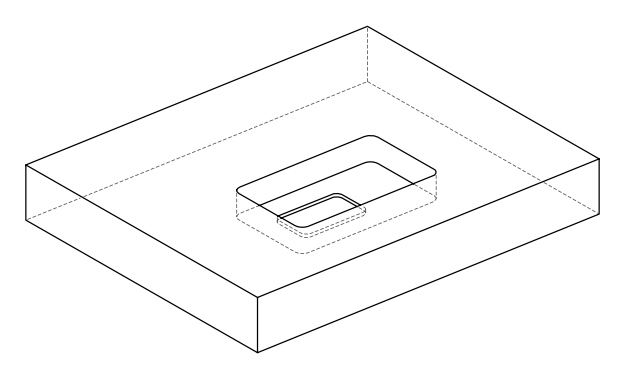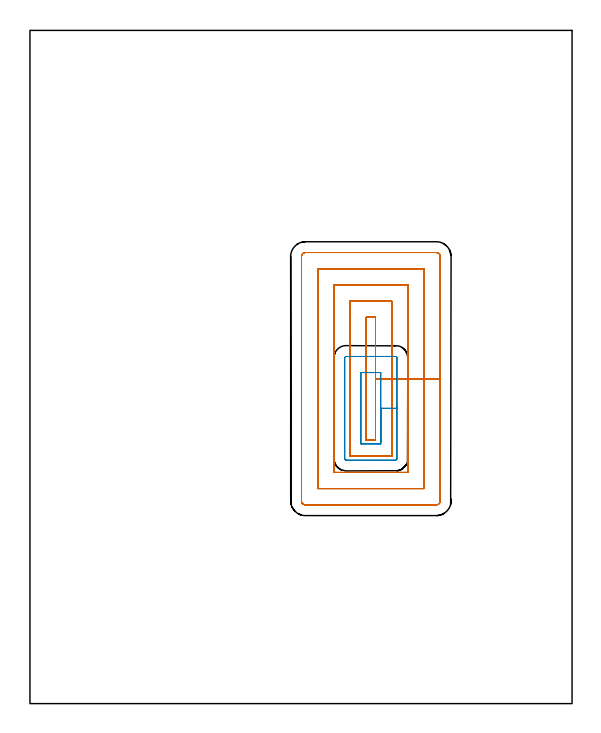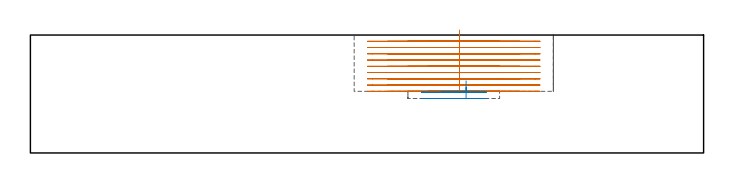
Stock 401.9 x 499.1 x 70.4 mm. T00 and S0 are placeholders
(PLAN: 2 operations, 0 tool changes, 38.4 min)
(1 MILL_RECTANGULAR_POCKET | POCKET_RECTANGULAR_STRAIGHT | NXT0201_012 | Follow Part, ap 4, ae 75% | 36.68 min | 807694 mm3)
(2 MILL_RECTANGULAR_POCKET_1 | POCKET_RECTANGULAR_STRAIGHT_1 | NXT0201_012 | Follow Part, ap 4, ae 75% | 1.73 min | 21553 mm3)
(TOOL NXT0201_012 | ENDMILL 16mm [2P460-1600-NA 1630] | D16 FL38 Z6)
(OP 1 MILL_RECTANGULAR_POCKET)
G17 G21 G94 G90
T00 M6
G54
G17 G0 G90 X256.2 Y215.771 S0 M3
G43 Z80.4 H1
Z73.4
G94 G1 Y240.9 Z66.667 F250.
Y286.4 F500.
X249.3
Y195.4
X256.2
Y240.9
X268.2
Y298.4
X237.3
Y183.4
X268.2
Y240.9
X280.2
Y310.4
X225.3
Y171.4
X280.2
Y240.9
X292.2
Y322.4
X213.3
Y159.4
X292.2
Y240.9
X304.2
Y331.5
G3 X301.3 Y334.4 R2.9
G1 X204.2
G3 X201.3 Y331.5 R2.9
G1 Y150.3
G3 X204.2 Y147.4 R2.9
G1 X301.3
G3 X304.2 Y150.3 R2.9
G1 Y240.9
Y241.9
G0 X256.2 Y215.771 Z69.667
G1 Y240.9 Z62.933 F250.
Y286.4 F500.
X249.3
Y195.4
X256.2
Y240.9
X268.2
Y298.4
X237.3
Y183.4
X268.2
Y240.9
X280.2
Y310.4
X225.3
Y171.4
X280.2
Y240.9
X292.2
Y322.4
X213.3
Y159.4
X292.2
Y240.9
X304.2
Y331.5
G3 X301.3 Y334.4 R2.9
G1 X204.2
G3 X201.3 Y331.5 R2.9
G1 Y150.3
G3 X204.2 Y147.4 R2.9
G1 X301.3
G3 X304.2 Y150.3 R2.9
G1 Y240.9
Y241.9
G0 X256.2 Y215.771 Z65.933
G1 Y240.9 Z59.2 F250.
Y286.4 F500.
X249.3
Y195.4
X256.2
Y240.9
X268.2
Y298.4
X237.3
Y183.4
X268.2
Y240.9
X280.2
Y310.4
X225.3
Y171.4
X280.2
Y240.9
X292.2
Y322.4
X213.3
Y159.4
X292.2
Y240.9
X304.2
Y331.5
G3 X301.3 Y334.4 R2.9
G1 X204.2
G3 X201.3 Y331.5 R2.9
G1 Y150.3
G3 X204.2 Y147.4 R2.9
G1 X301.3
G3 X304.2 Y150.3 R2.9
G1 Y240.9
Y241.9
G0 X256.2 Y215.771 Z62.2
G1 Y240.9 Z55.467 F250.
Y286.4 F500.
X249.3
Y195.4
X256.2
Y240.9
X268.2
Y298.4
X237.3
Y183.4
X268.2
Y240.9
X280.2
Y310.4
X225.3
Y171.4
X280.2
Y240.9
X292.2
Y322.4
X213.3
Y159.4
X292.2
Y240.9
X304.2
Y331.5
G3 X301.3 Y334.4 R2.9
G1 X204.2
G3 X201.3 Y331.5 R2.9
G1 Y150.3
G3 X204.2 Y147.4 R2.9
G1 X301.3
G3 X304.2 Y150.3 R2.9
G1 Y240.9
Y241.9
G0 X256.2 Y215.771 Z58.467
G1 Y240.9 Z51.733 F250.
Y286.4 F500.
X249.3
Y195.4
X256.2
Y240.9
X268.2
Y298.4
X237.3
Y183.4
X268.2
Y240.9
X280.2
Y310.4
X225.3
Y171.4
X280.2
Y240.9
X292.2
Y322.4
X213.3
Y159.4
X292.2
Y240.9
X304.2
Y331.5
G3 X301.3 Y334.4 R2.9
G1 X204.2
G3 X201.3 Y331.5 R2.9
G1 Y150.3
G3 X204.2 Y147.4 R2.9
G1 X301.3
G3 X304.2 Y150.3 R2.9
G1 Y240.9
Y241.9
G0 X256.2 Y215.771 Z54.733
G1 Y240.9 Z48. F250.
Y286.4 F500.
X249.3
Y195.4
X256.2
Y240.9
X268.2
Y298.4
X237.3
Y183.4
X268.2
Y240.9
X280.2
Y310.4
X225.3
Y171.4
X280.2
Y240.9
X292.2
Y322.4
X213.3
Y159.4
X292.2
Y240.9
X304.2
Y331.5
G3 X301.3 Y334.4 R2.9
G1 X204.2
G3 X201.3 Y331.5 R2.9
G1 Y150.3
G3 X204.2 Y147.4 R2.9
G1 X301.3
G3 X304.2 Y150.3 R2.9
G1 Y240.9
Y241.9
G0 X256.2 Y215.771 Z51.
G1 Y240.9 Z44.267 F250.
Y286.4 F500.
X249.3
Y195.4
X256.2
Y240.9
X268.2
Y298.4
X237.3
Y183.4
X268.2
Y240.9
X280.2
Y310.4
X225.3
Y171.4
X280.2
Y240.9
X292.2
Y322.4
X213.3
Y159.4
X292.2
Y240.9
X304.2
Y331.5
G3 X301.3 Y334.4 R2.9
G1 X204.2
G3 X201.3 Y331.5 R2.9
G1 Y150.3
G3 X204.2 Y147.4 R2.9
G1 X301.3
G3 X304.2 Y150.3 R2.9
G1 Y240.9
Y241.9
G0 X256.2 Y215.771 Z47.267
G1 Y240.9 Z40.533 F250.
Y286.4 F500.
X249.3
Y195.4
X256.2
Y240.9
X268.2
Y298.4
X237.3
Y183.4
X268.2
Y240.9
X280.2
Y310.4
X225.3
Y171.4
X280.2
Y240.9
X292.2
Y322.4
X213.3
Y159.4
X292.2
Y240.9
X304.2
Y331.5
G3 X301.3 Y334.4 R2.9
G1 X204.2
G3 X201.3 Y331.5 R2.9
G1 Y150.3
G3 X204.2 Y147.4 R2.9
G1 X301.3
G3 X304.2 Y150.3 R2.9
G1 Y240.9
Y241.9
G0 X256.2 Y215.771 Z43.533
G1 Y240.9 Z36.8 F250.
Y286.4 F500.
X249.3
Y195.4
X256.2
Y240.9
X268.2
Y298.4
X237.3
Y183.4
X268.2
Y240.9
X280.2
Y310.4
X225.3
Y171.4
X280.2
Y240.9
X292.2
Y322.4
X213.3
Y159.4
X292.2
Y240.9
X304.2
Y331.5
G3 X301.3 Y334.4 R2.9
G1 X204.2
G3 X201.3 Y331.5 R2.9
G1 Y150.3
G3 X204.2 Y147.4 R2.9
G1 X301.3
G3 X304.2 Y150.3 R2.9
G1 Y240.9
Y241.9
G0 Z80.4
M5
M2
(OP 2 MILL_RECTANGULAR_POCKET_1)
G17 G21 G94 G90
T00 M6
G54
G17 G0 G90 X260.1 Y193.609 S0 M3
G43 Z80.4 H1
Z43.08
G94 G1 Y218.95 Z36.29 F250.
Y245.4 F500.
X245.4
Y192.5
X260.1
Y218.95
X272.1
Y256.4
G3 X271.1 Y257.4 R1.
G1 X234.4
G3 X233.4 Y256.4 R1.
G1 Y181.5
G3 X234.4 Y180.5 R1.
G1 X271.1
G3 X272.1 Y181.5 R1.
G1 Y218.95
Y219.95
G0 X260.1 Y193.609 Z39.29
G1 Y218.95 Z32.5 F250.
Y245.4 F500.
X245.4
Y192.5
X260.1
Y218.95
X272.1
Y256.4
G3 X271.1 Y257.4 R1.
G1 X234.4
G3 X233.4 Y256.4 R1.
G1 Y181.5
G3 X234.4 Y180.5 R1.
G1 X271.1
G3 X272.1 Y181.5 R1.
G1 Y218.95
Y219.95
G0 Z80.4
M5
M2
